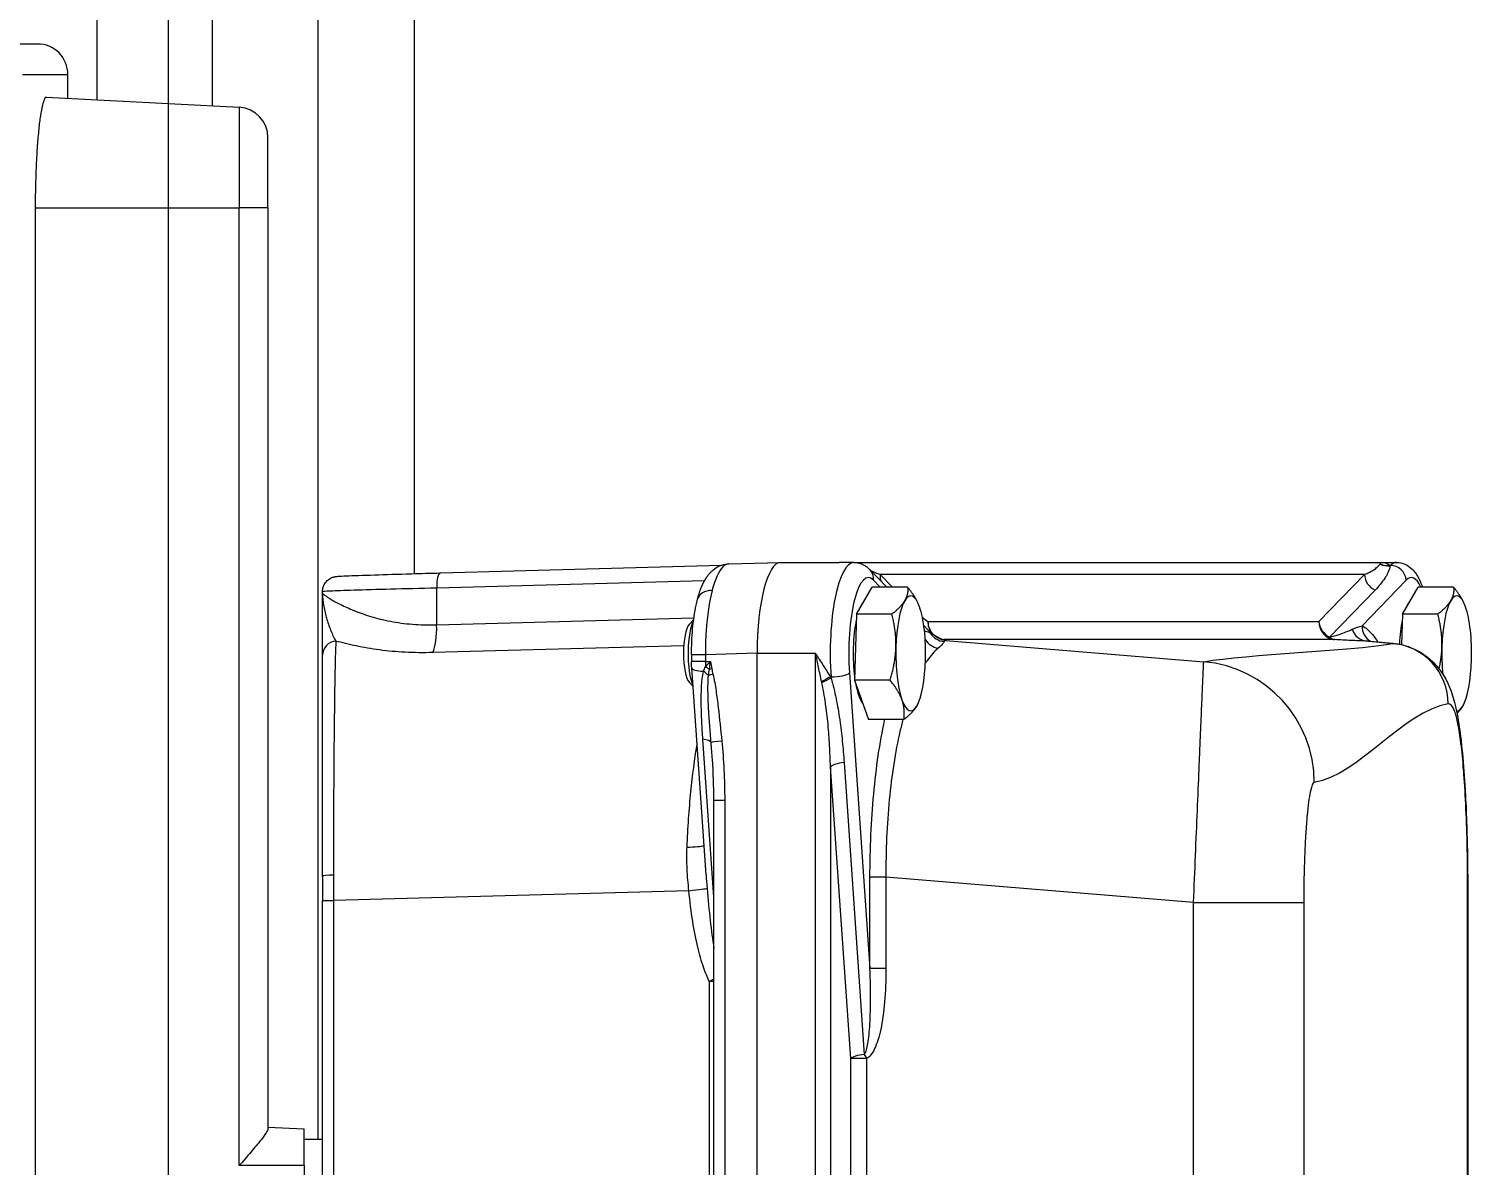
# Model space of a CAD drawing. Header units: inches. Extents: x -883 to 808, y -248 to 1051.
# Drawn here: x -396.56 to -387.18, y 683.55 to 690.93 of the extents above; entities that cross this region are included whole.
import ezdxf

# ---------------------------------------------------------------- set-up
doc = ezdxf.new("R2010")
doc.units = ezdxf.units.IN
doc.header["$MEASUREMENT"] = 0
doc.layers.get('0').update_dxf_attribs({"linetype": 'CONTINUOUS'})
doc.layers.add('EQUIPMENT - COMPRESSORS', color=41, linetype='CONTINUOUS')
doc.layers.add('STRUCTUAL', color=8, linetype='CONTINUOUS')

# ---------------------------------------------------------------- blocks, each defined once
blk = doc.blocks.new('A$Cb802d3fd')
for p, q in [((50.7985, 14.0184), (50.7985, 14.3116)), ((50.6017, 14.1164), (50.6017, 13.8215)), ((49.7355, 14.0336), (30.208, 14.0336)), ((49.7355, 14.0336), (49.7355, 12.7088)), ((50.4533, 13.9618), (50.3876, 12.7088)), ((50.4459, 13.8215), (50.6017, 13.8215)), ((53.5103, 13.6345), (50.4361, 13.6345)), ((53.5108, 13.6345), (50.4361, 13.6345)), ((53.5108, 13.6345), (50.4361, 13.6345)), ((51.6953, 12.8845), (50.3968, 12.8845)), ((51.6953, 12.8845), (50.3968, 12.8845)), ((51.6953, 12.8845), (50.3968, 12.8845)), ((43.5151, 12.2861), (43.5151, 12.7088)), ((43.5151, 12.7088), (49.7355, 12.7088)), ((50.3876, 12.7088), (49.7355, 12.7088)), ((49.7355, 12.5223), (49.7355, 12.7088)), ((43.7513, 12.2861), (43.7637, 12.5223)), ((49.7355, 12.5223), (43.7558, 12.5223)), ((49.7355, 12.5223), (50.191, 12.5223)), ((43.5151, 12.2861), (36.4284, 12.2861)), ((43.5151, 12.2861), (43.7513, 12.2861)), ((43.6873, 12.2861), (43.6873, 12.1679)), ((51.6953, 12.1983), (43.6873, 12.1983)), ((34.7058, 12.1679), (45.2377, 12.1679)), ((45.2377, 12.0966), (34.7058, 12.0966)), ((45.3933, 12.1679), (45.2377, 12.1679)), ((45.2377, 12.1679), (45.2377, 12.0966)), ((45.3005, 9.7885), (45.2377, 12.0966)), ((45.3933, 12.1679), (46.8299, 12.1679)), ((46.8299, 12.1679), (47.2326, 12.1679)), ((47.2326, 12.1679), (47.2427, 12.1679)), ((47.0301, 11.5733), (47.0301, 11.5733)), ((70.3243, 11.5733), (47.3593, 11.5733)), ((46.8912, 9.822), (46.8468, 11.4518)), ((47.2657, 11.4265), (47.0274, 11.4265)), ((47.0274, 11.4265), (47.0729, 9.7555)), ((47.3131, 9.6872), (47.2657, 11.4265)), ((47.3641, 11.402), (47.4137, 9.5792)), ((45.4038, 9.6768), (46.7488, 9.77)), ((46.655, 9.7869), (46.6278, 9.7617)), ((46.7881, 9.6812), (46.7881, 9.7714)), ((46.8329, 9.7714), (46.7881, 9.7714)), ((46.8329, 9.6812), (46.8329, 9.7714)), ((47.0287, 9.7869), (47.0607, 9.7571)), ((35.2325, 9.6555), (44.711, 9.6555)), ((44.711, 9.6264), (44.711, 9.6555)), ((45.2592, 9.6264), (46.2842, 9.6974)), ((45.4038, 9.6768), (45.4038, 9.6768)), ((46.4175, 9.7051), (46.4175, 9.7051)), ((46.6056, 9.707), (46.6056, 9.707)), ((46.7881, 9.6812), (46.788, 9.6478)), ((46.8329, 9.6812), (46.7881, 9.6812)), ((46.842, 9.3457), (46.8329, 9.6812)), ((34.0552, 9.6264), (45.8883, 9.6264)), ((45.8883, 9.6264), (45.8883, 9.5559)), ((45.8883, 9.5559), (34.0552, 9.5559)), ((47.4232, 9.5295), (47.4324, 9.194)), ((33.1015, 9.3457), (46.842, 9.3457)), ((33.1017, 9.3457), (46.8418, 9.3457)), ((46.8418, 8.9654), (46.8418, 9.3457)), ((47.4324, 9.1929), (47.4324, 9.1929)), ((47.4324, 9.1929), (47.4324, 8.8126)), ((33.1017, 8.9654), (46.8418, 8.9654)), ((46.1053, 8.869), (33.8382, 8.869)), ((44.21, 8.7376), (46.1053, 8.869)), ((46.6056, 8.8454), (46.6056, 8.8454)), ((46.6807, 8.8646), (46.689, 8.8652)), ((46.689, 8.8652), (46.689, 8.869)), ((47.4324, 8.7175), (47.4324, 8.8126)), ((35.7335, 8.7376), (44.21, 8.7376)), ((44.21, 8.6338), (44.21, 8.7376)), ((46.1325, 8.7805), (44.2372, 8.649)), ((46.7145, 8.7455), (44.7947, 8.6123)), ((47.4324, 8.7175), (47.4324, 5.2869)), ((44.21, 8.6338), (35.7335, 8.6338)), ((46.6672, 8.7121), (46.4124, 8.6218)), ((47.0966, 8.7001), (46.6672, 8.7121)), ((46.6672, 8.4819), (46.6672, 8.7121)), ((47.0966, 8.7001), (47.2712, 8.5978)), ((47.0966, 8.4699), (47.0966, 8.7001)), ((44.7947, 8.6123), (45.3894, 8.6123)), ((44.7947, 8.5086), (44.7947, 8.6123)), ((45.3894, 8.5086), (45.3894, 8.6123)), ((46.4124, 8.3917), (46.4124, 8.6218)), ((47.2712, 8.5033), (47.3856, 8.6138)), ((47.2712, 8.3677), (47.2712, 8.5978)), ((47.2712, 8.5451), (47.3172, 8.5895)), ((47.3536, 8.5459), (47.2712, 8.4663)), ((47.3536, 5.4015), (47.3536, 8.5459)), ((45.3894, 8.5086), (44.7947, 8.5086)), ((45.2245, 6.5106), (45.3894, 8.5086)), ((46.5105, 8.3025), (46.5098, 8.3029)), ((46.9918, 8.2335), (47.022, 8.2626)), ((47.1731, 8.3025), (47.1768, 8.3043)), ((47.0485, 8.2357), (47.0485, 5.6963)), ((46.9257, 8.1196), (46.7875, 6.4447)), ((46.9308, 5.5921), (46.9308, 8.1316)), ((34.719, 6.5106), (45.2245, 6.5106)), ((45.2245, 6.5106), (45.2245, 5.7949)), ((45.2245, 5.7949), (34.719, 5.7949)), ((47.252, 5.3322), (46.9469, 5.627)), ((47.0485, 5.6963), (47.3536, 5.4015)), ((46.921, 5.3739), (46.9058, 5.2104)), ((46.9059, 5.2164), (46.9218, 5.3873)), ((47.3172, 5.1298), (47.0213, 5.4156)), ((47.4324, 5.2869), (47.4324, 5.1919)), ((47.0966, 5.154), (46.8978, 5.1596)), ((47.41, 5.2336), (47.4123, 5.2314)), ((47.4123, 5.2314), (47.4123, 5.2353)), ((47.0966, 5.154), (47.2712, 5.0518)), ((47.0966, 4.9239), (47.0966, 5.154)), ((47.2712, 4.8217), (47.2712, 5.0518)), ((34.6078, 4.7306), (45.3357, 4.7306)), ((45.3357, 4.7302), (34.6078, 4.7302)), ((45.3357, 4.7306), (45.3357, 4.7302)), ((46.5105, 4.7565), (46.5098, 4.7568)), ((47.1731, 4.7565), (47.1768, 4.7583))]:
    blk.add_line(p, q)
for centre, end in [((50.6017, 14.0184), 0), ((50.191, 12.7191), 357)]:
    blk.add_arc(centre, 0.1969, 270, end)
for centre, major_axis, ratio, start_param, end_param in [((45.237, 12.0711), (-1.7479, -0.0024), 0.01458, 4.617683, 4.712004), ((45.3933, 12.0695), (0, 0.0984), 0.094561, 4.992834, 6.283185), ((46.8299, 12.0695), (0, 0.0984), 0.940913, 4.834511, 6.283185), ((47.0274, 11.4829), (0.2046, 0.0056), 0.275543, 3.623755, 4.704884), ((47.2657, 11.3993), (0.0984, 0.0027), 0.275543, 0, 1.563291), ((45.3005, 9.8341), (0.0157, -0.1646), 0.027265, 4.990342, 6.192253), ((45.6096, 9.8462), (-0.0068, -0.1652), 0.151216, 4.998643, 5.956092), ((46.8418, 9.7327), (-0.2362, 0), 0.258819, 3.56052, 5.780145), ((46.8418, 9.7735), (-0.194, 0), 0.258819, 3.412856, 6.011922), ((46.7575, 9.6444), (-0.0087, 0.1257), 0.25, 0.000406, 1.150447), ((44.711, 9.7011), (-0.0736, 0.1481), 0.126639, 1.820184, 2.03574), ((45.7195, 9.5724), (-1.083, -0.0397), 0.111652, 5.090305, 5.527897), ((46.2461, 9.8075), (0.0114, -0.165), 0.25, 0.117393, 0.822812), ((46.683, 9.7584), (-0.0886, -0.1396), 0.433908, 1.108021, 1.376226), ((46.7064, 9.6041), (-0.0244, 0.0953), 0.073348, 4.991105, 5.341809), ((46.7329, 9.7272), (-0.0814, -0.1439), 0.260351, 1.195628, 1.390882), ((46.7409, 9.6117), (-0.0171, 0.0969), 0.051527, 4.995843, 5.164439), ((46.7881, 9.6148), (-0.2442, 0.0005), 0.271844, 4.713035, 4.848245), ((47.1613, 9.6102), (0.0316, 0.122), 0.683013, 5.111623, 6.282971), ((46.272, 9.5467), (-0.01, 0.0979), 0.030196, 4.998824, 6.169484), ((46.8418, 9.1929), (0.5906, 0), 0.258819, 0, 1.570796), ((46.8416, 9.1928), (0.5908, 0.0001), 0.258819, 6.283136, 7.853247), ((45.9961, 8.9456), (-0.7525, -0.0202), 0.102717, 2.621202, 2.643967), ((46.6501, 8.8941), (0.0543, -0.1049), 0.122253, 1.222818, 1.80272), ((46.6584, 8.8985), (0.0563, -0.1038), 0.115278, 1.22051, 1.780165), ((46.1053, 8.7549), (-0.0082, 0.1178), 0.25, 4.913653, 6.012588), ((46.4985, 9.2585), (-0.3204, -0.3317), 0.933013, 1.223998, 1.244527), ((46.8418, 8.7175), (0.5906, 0), 0.258819, 0, 1.832596), ((46.7145, 8.8405), (0.0068, -0.0982), 0.25, 4.441792, 6.012588), ((44.21, 8.6235), (-0.0082, 0.1178), 0.25, 4.913653, 6.012588), ((46.8418, 8.6326), (0.3425, 0), 0.258819, 0.882613, 2.044099), ((46.8418, 8.6224), (0.4921, 0), 0.258819, 6.021386, 8.115781), ((44.21, 8.6235), (0.1022, 0.0591), 0.075512, 1.257808, 1.527137), ((46.8418, 8.6326), (-0.3425, 0), 0.258819, 5.30428, 6.000012), ((46.8418, 8.6326), (0.3425, 0), 0.258819, 0.260483, 0.571834), ((47.3536, 8.4318), (-0.0821, 0.085), 0.933013, 5.480456, 5.880878), ((47.3172, 8.6845), (0.0684, -0.0708), 0.933013, 5.480456, 6.283185), ((46.8418, 8.3474), (0.374, 0), 0.258819, 1.463356, 2.510554), ((46.8418, 8.3474), (0.374, 0), 0.258819, 0.416159, 1.463356), ((46.8418, 8.3474), (-0.374, 0), 0.258819, 5.652146, 6.699344), ((46.8418, 8.3474), (0.374, 0), 0.258819, 5.652146, 6.699344), ((46.8418, 8.3474), (-0.374, 0), 0.258819, 0.416159, 1.463356), ((46.8418, 8.3474), (-0.374, 0), 0.258819, 1.463356, 2.510554), ((46.9882, 8.1576), (0.0873, 0.0795), 0.940161, 1.377947, 2.266408), ((47.0353, 8.1198), (0.0412, 0.1107), 0.994134, 0.904325, 1.834285), ((47.0434, 8.1096), (-0.1168, -0.0178), 0.995368, 5.387084, 6.046348), ((47.0485, 8.1216), (-0.1181, 0), 0.965926, 4.712389, 5.431187), ((46.9235, 8.3043), (0.0684, -0.0708), 0.933013, 6.044682, 6.283021), ((47.0485, 8.1216), (-0.0939, 0.0716), 0.947622, 5.33845, 6.021999), ((46.9235, 8.3043), (0.0684, -0.0708), 0.933013, 6.283021, 6.283185), ((47.0485, 8.1216), (-0.1181, 0), 0.965926, 6.183004, 6.195919), ((47.0485, 8.1216), (-0.1172, 0.0144), 0.85886, 0.031628, 0.044054), ((46.0031, 6.5109), (0.776, 0.1333), 0.996006, 4.54292, 6.027766), ((47.0485, 5.5822), (-0.1181, 0), 0.965926, 4.712389, 6.195919), ((47.0485, 5.5822), (-0.1179, 0.0074), 0.690261, 5.793499, 6.252004), ((47.0485, 5.5822), (-0.0821, -0.085), 0.933013, 3.944321, 5.043256), ((47.0394, 5.3774), (-0.1181, 0.003), 0.93361, 5.096394, 6.220185), ((47.0213, 5.3015), (-0.1035, 0.0569), 0.956314, 5.195974, 6.244809), ((47.3536, 5.2874), (-0.0821, -0.085), 0.933013, 3.944321, 5.043256), ((47.5241, 5.2415), (0.0682, -0.0964), 0.957253, 3.605441, 4.185343), ((47.5263, 5.2432), (0.0738, -0.0922), 0.954064, 3.569049, 4.128703), ((47.3517, 5.5068), (-0.0763, 0.2102), 0.124786, 2.955168, 2.977934), ((46.5137, 5.2495), (0.388, 0.0667), 0.996006, 4.54292, 6.027766), ((46.8418, 5.0866), (0.3425, 0), 0.258819, 0.882613, 1.397907), ((47.3172, 5.2248), (-0.0684, -0.0708), 0.933013, 0.802729, 2.373525), ((47.3612, 5.6873), (0.0319, -0.4601), 0.25, 0.150671, 0.1712), ((46.8418, 5.1919), (0.5906, 0), 0.258819, 0, 0.261799), ((46.8418, 5.0866), (0.3425, 0), 0.258819, 0.260483, 0.571834), ((46.8418, 5.0968), (0.4921, 0), 0.258819, 5.77271, 6.544985), ((46.8418, 4.8014), (0.374, 0), 0.258819, 1.463356, 1.944435), ((46.8418, 4.8014), (0.374, 0), 0.258819, 0.416159, 1.463356), ((46.8418, 4.8014), (-0.374, 0), 0.258819, 6.262853, 6.699344), ((46.8418, 4.8014), (0.374, 0), 0.258819, 5.652146, 6.699344), ((46.8418, 4.8014), (-0.374, 0), 0.258819, 0.416159, 1.463356), ((46.8418, 4.8014), (-0.374, 0), 0.258819, 1.463356, 2.510554)]:
    blk.add_ellipse(centre, major_axis=major_axis, ratio=ratio, start_param=start_param, end_param=end_param)
for points, knots in [([(50.4533, 13.9618), (50.4535, 13.9658), (50.4494, 13.9701), (50.4315, 13.9787), (50.4179, 13.9831), (50.3815, 13.9918), (50.3587, 13.996), (50.3061, 14.0039), (50.2762, 14.0077), (50.2125, 14.0143), (50.1765, 14.0175), (50.098, 14.0231), (50.0555, 14.0256), (49.9669, 14.0296), (49.9206, 14.0311), (49.8276, 14.0331), (49.7808, 14.0336), (49.7355, 14.0336)], [8.250038, 8.250038, 8.250038, 8.250038, 8.595803, 8.595803, 8.941568, 8.941568, 9.287333, 9.287333, 9.633098, 9.633098, 9.978062, 9.978062, 10.323027, 10.323027, 10.667991, 10.667991, 11.012955, 11.012955, 11.012955, 11.012955]), ([(43.7558, 12.5223), (43.7498, 12.5223), (43.7399, 12.5268), (43.7144, 12.5429), (43.6985, 12.5547), (43.6592, 12.5854), (43.6314, 12.6086), (43.5734, 12.6581), (43.5431, 12.6845), (43.5151, 12.7088)], [-0.9439937, -0.9439937, -0.9439937, -0.9439937, -0.7583737, -0.7583737, -0.5663153, -0.5663153, -0.2831577, -0.2831577, 0, 0, 0, 0]), ([(46.9218, 12.0815), (46.8629, 12.0838), (46.7819, 12.0859), (46.6818, 12.0878), (46.5818, 12.0896), (46.4628, 12.0913), (46.3293, 12.0926), (46.1959, 12.094), (46.0481, 12.095), (45.8915, 12.0957), (45.735, 12.0964), (45.5698, 12.0967), (45.4023, 12.0967)], [5.168127, 5.168127, 5.168127, 5.168127, 5.446891, 5.446891, 5.446891, 5.725656, 5.725656, 5.725656, 6.004421, 6.004421, 6.004421, 6.283185, 6.283185, 6.283185, 6.283185]), ([(47.2326, 12.1679), (47.2211, 12.1679), (47.2088, 12.1674), (47.1961, 12.1662), (47.1841, 12.1652), (47.1716, 12.1636), (47.1588, 12.1616), (47.1579, 12.1614), (47.157, 12.1613), (47.1562, 12.1612), (47.1305, 12.157), (47.1034, 12.1508), (47.0762, 12.1432), (47.0746, 12.1427), (47.0729, 12.1422), (47.0712, 12.1417), (47.0448, 12.1341), (47.0183, 12.1251), (46.9933, 12.1152), (46.9919, 12.1146), (46.9905, 12.1141), (46.9891, 12.1135), (46.9641, 12.1035), (46.9408, 12.0926), (46.9218, 12.0815)], [-0.00003237, -0.00003237, -0.00003237, -0.00003237, 0.00248288, 0.00248288, 0.00248288, 0.0048487, 0.0048487, 0.0048487, 0.00500925, 0.00500925, 0.00500925, 0.00972977, 0.00972977, 0.00972977, 0.01002142, 0.01002142, 0.01002142, 0.01461085, 0.01461085, 0.01461085, 0.01487018, 0.01487018, 0.01487018, 0.01949192, 0.01949192, 0.01949192, 0.01949192]), ([(47.2326, 12.1679), (47.2312, 12.1679), (47.2269, 12.1633), (47.2169, 12.1498), (47.213, 12.1442), (47.2042, 12.1308), (47.1993, 12.123), (47.1835, 12.0966), (47.1715, 12.0751), (47.1525, 12.0371), (47.146, 12.0234), (47.1327, 11.9942), (47.126, 11.9786), (47.1063, 11.9296), (47.0934, 11.8938), (47.0757, 11.8351), (47.07, 11.8147), (47.0595, 11.7722), (47.0546, 11.7499), (47.0415, 11.6817), (47.0348, 11.6339), (47.0289, 11.5587), (47.0276, 11.533), (47.0264, 11.4804), (47.0265, 11.4536), (47.0274, 11.4265)], [0, 0, 0, 0, 0.00424334, 0.00424334, 0.00636501, 0.00636501, 0.00848668, 0.00848668, 0.01273002, 0.01273002, 0.01485169, 0.01485169, 0.01697336, 0.01697336, 0.0212167, 0.0212167, 0.02333837, 0.02333837, 0.02546004, 0.02546004, 0.02970338, 0.02970338, 0.03182504, 0.03182504, 0.03394671, 0.03394671, 0.03394671, 0.03394671]), ([(47.2657, 11.4265), (47.2631, 11.5324), (47.2605, 11.6333), (47.258, 11.7241), (47.2556, 11.8149), (47.2533, 11.8955), (47.2512, 11.9618), (47.2491, 12.0281), (47.2474, 12.0801), (47.2459, 12.115), (47.2445, 12.15), (47.2434, 12.1679), (47.2427, 12.1679)], [4.729842, 4.729842, 4.729842, 4.729842, 5.052728, 5.052728, 5.052728, 5.375614, 5.375614, 5.375614, 5.6985, 5.6985, 5.6985, 6.021386, 6.021386, 6.021386, 6.021386]), ([(47.2427, 12.1679), (47.2532, 12.1679), (47.2639, 12.1662), (47.284, 12.1595), (47.2938, 12.1543), (47.3107, 12.1415), (47.3182, 12.1335), (47.3269, 12.1208), (47.3293, 12.1166), (47.333, 12.109), (47.3344, 12.1056), (47.3363, 12.1003), (47.3369, 12.0982), (47.3383, 12.0934), (47.3389, 12.0909), (47.3398, 12.0867), (47.3401, 12.0851), (47.3407, 12.0812), (47.3409, 12.0795), (47.3415, 12.0736), (47.3418, 12.0703), (47.3429, 12.0544), (47.3438, 12.0372), (47.3466, 11.971), (47.3489, 11.9076), (47.3537, 11.7604), (47.3562, 11.6787), (47.3605, 11.5306), (47.3623, 11.4671), (47.3641, 11.402)], [0, 0, 0, 0, 0.080412, 0.080412, 0.162158, 0.162158, 0.243561, 0.243561, 0.281916, 0.281916, 0.312192, 0.312192, 0.332855, 0.332855, 0.365585, 0.365585, 0.400373, 0.400373, 0.461722, 0.461722, 0.631221, 0.631221, 1.141566, 1.141566, 2.02807, 2.02807, 2.797318, 2.797318, 3.313797, 3.313797, 3.313797, 3.313797]), ([(46.8468, 11.4518), (46.846, 11.4824), (46.8457, 11.5128), (46.8464, 11.5726), (46.8474, 11.6019), (46.8518, 11.6883), (46.8569, 11.7438), (46.8674, 11.8238), (46.8714, 11.8501), (46.88, 11.9009), (46.8847, 11.9254), (46.8995, 11.9966), (46.9104, 12.0407), (46.9218, 12.0815)], [0, 0, 0, 0, 0.00242887, 0.00242887, 0.00485774, 0.00485774, 0.00971548, 0.00971548, 0.01214435, 0.01214435, 0.01457321, 0.01457321, 0.01943095, 0.01943095, 0.01943095, 0.01943095]), ([(44.711, 9.6555), (44.7376, 9.6687), (44.7689, 9.6816), (44.8047, 9.6938), (44.843, 9.707), (44.8863, 9.7194), (44.9339, 9.7307), (44.985, 9.7429), (45.0409, 9.7538), (45.1001, 9.7633), (45.1639, 9.7734), (45.2315, 9.7819), (45.3005, 9.7885)], [3.6009103, 3.6009103, 3.6009103, 3.6009103, 3.7640244, 3.7640244, 3.7640244, 3.938915, 3.938915, 3.938915, 4.1270309, 4.1270309, 4.1270309, 4.3298344, 4.3298344, 4.3298344, 4.3298344]), ([(45.3005, 9.7885), (45.3479, 9.7933), (45.3951, 9.7973), (45.4423, 9.7996), (45.4895, 9.8019), (45.5366, 9.8025), (45.5837, 9.8005)], [0, 0, 0, 0, 0.003615153, 0.003615153, 0.003615153, 0.007230305, 0.007230305, 0.007230305, 0.007230305]), ([(45.5837, 9.8005), (45.7068, 9.7952), (45.8278, 9.7866), (45.9443, 9.775), (46.0507, 9.7643), (46.1533, 9.7511), (46.2502, 9.7355)], [5.4577761, 5.4577761, 5.4577761, 5.4577761, 5.6641284, 5.6641284, 5.6641284, 5.8526945, 5.8526945, 5.8526945, 5.8526945]), ([(46.8329, 9.7714), (46.8894, 9.7714), (46.9466, 9.7688), (47.0552, 9.7588), (47.1077, 9.7511), (47.1677, 9.7384), (47.1805, 9.7354), (47.1929, 9.7322)], [0, 0, 0, 0, 0.4306818, 0.4306818, 0.871684, 0.871684, 0.9959406, 0.9959406, 0.9959406, 0.9959406]), ([(46.2623, 9.644), (46.3001, 9.6474), (46.3378, 9.6506), (46.3756, 9.6534), (46.3944, 9.6548), (46.4132, 9.6561), (46.4321, 9.6573), (46.4482, 9.6583), (46.4643, 9.6593), (46.4804, 9.6601), (46.4831, 9.6603), (46.4858, 9.6604), (46.4884, 9.6606), (46.5039, 9.6614), (46.5194, 9.6621), (46.5349, 9.6627), (46.553, 9.6634), (46.5711, 9.6639), (46.5892, 9.6642), (46.5921, 9.6642), (46.595, 9.6643), (46.5979, 9.6643), (46.6131, 9.6645), (46.6283, 9.6645), (46.6435, 9.6642), (46.6456, 9.6642), (46.6478, 9.6641), (46.65, 9.6641), (46.6659, 9.6637), (46.6818, 9.663), (46.6976, 9.6616)], [0, 0, 0, 0, 0.00289743, 0.00289743, 0.00289743, 0.00434323, 0.00434323, 0.00434323, 0.00557881, 0.00557881, 0.00557881, 0.00578411, 0.00578411, 0.00578411, 0.00697351, 0.00697351, 0.00697351, 0.00836822, 0.00836822, 0.00836822, 0.00859253, 0.00859253, 0.00859253, 0.00976292, 0.00976292, 0.00976292, 0.00993072, 0.00993072, 0.00993072, 0.01115762, 0.01115762, 0.01115762, 0.01115762]), ([(46.2842, 9.6974), (46.3215, 9.7), (46.3587, 9.7023), (46.3958, 9.7041), (46.3966, 9.7041), (46.3974, 9.7042), (46.3982, 9.7042), (46.4172, 9.7051), (46.4362, 9.7059), (46.4551, 9.7065), (46.4724, 9.7071), (46.4898, 9.7076), (46.507, 9.7078), (46.5087, 9.7079), (46.5103, 9.7079), (46.512, 9.7079), (46.5473, 9.7084), (46.5823, 9.7082), (46.6172, 9.7065), (46.6191, 9.7064), (46.621, 9.7063), (46.6229, 9.7062), (46.6392, 9.7054), (46.6555, 9.7041), (46.6717, 9.7024), (46.6731, 9.7022), (46.6746, 9.702), (46.6761, 9.7019), (46.6927, 9.6999), (46.7091, 9.6974), (46.7253, 9.6937)], [0, 0, 0, 0, 0.00294118, 0.00294118, 0.00294118, 0.00300249, 0.00300249, 0.00300249, 0.00450845, 0.00450845, 0.00450845, 0.00588235, 0.00588235, 0.00588235, 0.00601484, 0.00601484, 0.00601484, 0.00882353, 0.00882353, 0.00882353, 0.00897791, 0.00897791, 0.00897791, 0.01029412, 0.01029412, 0.01029412, 0.01041304, 0.01041304, 0.01041304, 0.01176471, 0.01176471, 0.01176471, 0.01176471]), ([(47.2503, 9.6377), (47.1798, 9.656), (47.0865, 9.6701), (46.9869, 9.6766), (46.936, 9.68), (46.8838, 9.6815), (46.8329, 9.6812)], [0, 0, 0, 0, 0.519769, 0.519769, 0.519769, 0.7850555, 0.7850555, 0.7850555, 0.7850555]), ([(47.1929, 9.7322), (47.2426, 9.7193), (47.2855, 9.7038), (47.3441, 9.669), (47.3637, 9.6541), (47.3921, 9.6215), (47.4022, 9.6064), (47.4177, 9.5711), (47.4226, 9.5503), (47.4232, 9.5295)], [0, 0, 0, 0, 0.499354, 0.499354, 0.777124, 0.777124, 0.960421, 0.960421, 1.157303, 1.157303, 1.157303, 1.157303]), ([(46.272, 9.5747), (46.2126, 9.5686), (46.1502, 9.5639), (46.0864, 9.5607), (46.0212, 9.5575), (45.9545, 9.5559), (45.8883, 9.5559)], [1.1557029, 1.1557029, 1.1557029, 1.1557029, 1.3476025, 1.3476025, 1.3476025, 1.5436933, 1.5436933, 1.5436933, 1.5436933]), ([(46.7064, 9.632), (46.6886, 9.6275), (46.6707, 9.624), (46.6347, 9.6176), (46.6167, 9.6148), (46.5625, 9.6068), (46.5263, 9.6023), (46.4174, 9.5895), (46.3447, 9.5821), (46.272, 9.5747)], [0, 0, 0, 0, 0.00139209, 0.00139209, 0.00278418, 0.00278418, 0.00556836, 0.00556836, 0.01113673, 0.01113673, 0.01113673, 0.01113673]), ([(46.788, 9.6478), (46.7877, 9.6478), (46.7875, 9.6477), (46.7873, 9.6477), (46.7718, 9.645), (46.7563, 9.6423), (46.7409, 9.6396)], [-0.000017725, -0.000017725, -0.000017725, -0.000017725, 0, 0, 0, 0.001197321, 0.001197321, 0.001197321, 0.001197321]), ([(47.4232, 9.5295), (47.4224, 9.5555), (47.3954, 9.5827), (47.3447, 9.6057), (47.3185, 9.6176), (47.2863, 9.6284), (47.2503, 9.6377)], [5.5053752, 5.5053752, 5.5053752, 5.5053752, 6.0178988, 6.0178988, 6.0178988, 6.2831853, 6.2831853, 6.2831853, 6.2831853]), ([(46.1053, 8.869), (46.151, 8.8703), (46.1966, 8.872), (46.2422, 8.8745), (46.2433, 8.8745), (46.2444, 8.8746), (46.2456, 8.8747), (46.29, 8.8771), (46.3344, 8.8802), (46.3787, 8.8843), (46.3803, 8.8844), (46.382, 8.8846), (46.3836, 8.8847), (46.4063, 8.8869), (46.4289, 8.8893), (46.4516, 8.892), (46.4727, 8.8945), (46.4938, 8.8974), (46.5148, 8.9005), (46.5162, 8.9007), (46.5176, 8.9009), (46.519, 8.9011), (46.5628, 8.9077), (46.6065, 8.9156), (46.6501, 8.9247)], [0, 0, 0, 0, 0.00349824, 0.00349824, 0.00349824, 0.00358383, 0.00358383, 0.00358383, 0.00699648, 0.00699648, 0.00699648, 0.00711997, 0.00711997, 0.00711997, 0.00886975, 0.00886975, 0.00886975, 0.01049472, 0.01049472, 0.01049472, 0.01060207, 0.01060207, 0.01060207, 0.01399295, 0.01399295, 0.01399295, 0.01399295]), ([(46.6584, 8.9264), (46.6889, 8.9331), (46.7195, 8.9397), (46.7806, 8.9528), (46.8112, 8.9592), (46.8418, 8.9654)], [0, 0, 0, 0, 0.00238154, 0.00238154, 0.00476308, 0.00476308, 0.00476308, 0.00476308]), ([(46.8418, 8.9654), (46.8354, 8.9615), (46.829, 8.9576), (46.8226, 8.9536), (46.8162, 8.9497), (46.8098, 8.9457), (46.8035, 8.9417), (46.7907, 8.9337), (46.778, 8.9257), (46.7653, 8.9176), (46.7399, 8.9015), (46.7145, 8.8852), (46.689, 8.869)], [-0.000024515, -0.000024515, -0.000024515, -0.000024515, 0.000550928, 0.000550928, 0.000550928, 0.001123635, 0.001123635, 0.001123635, 0.002271784, 0.002271784, 0.002271784, 0.004568083, 0.004568083, 0.004568083, 0.004568083]), ([(46.6807, 8.8646), (46.6367, 8.8526), (46.5928, 8.8419), (46.5487, 8.8328), (46.5474, 8.8325), (46.5461, 8.8322), (46.5448, 8.8319), (46.5235, 8.8276), (46.5021, 8.8235), (46.4807, 8.8198), (46.4578, 8.8159), (46.4349, 8.8123), (46.412, 8.809), (46.4107, 8.8088), (46.4094, 8.8086), (46.4081, 8.8084), (46.3632, 8.802), (46.3182, 8.7967), (46.2731, 8.7922), (46.2723, 8.7922), (46.2715, 8.7921), (46.2707, 8.792), (46.2247, 8.7874), (46.1787, 8.7837), (46.1325, 8.7805)], [0, 0, 0, 0, 0.00353509, 0.00353509, 0.00353509, 0.003641, 0.003641, 0.003641, 0.00534924, 0.00534924, 0.00534924, 0.0071792, 0.0071792, 0.0071792, 0.00728199, 0.00728199, 0.00728199, 0.01085978, 0.01085978, 0.01085978, 0.01092299, 0.01092299, 0.01092299, 0.01456398, 0.01456398, 0.01456398, 0.01456398]), ([(47.4324, 8.7175), (47.4324, 8.7087), (47.4315, 8.6998), (47.428, 8.6828), (47.4255, 8.6747), (47.4194, 8.6596), (47.4158, 8.6526), (47.4079, 8.6398), (47.4037, 8.6339), (47.3948, 8.6232), (47.3903, 8.6183), (47.3856, 8.6138)], [3.1415927, 3.1415927, 3.1415927, 3.1415927, 3.1939525, 3.1939525, 3.2463124, 3.2463124, 3.2986723, 3.2986723, 3.3510322, 3.3510322, 3.403392, 3.403392, 3.403392, 3.403392]), ([(44.7947, 8.5086), (44.7181, 8.5086), (44.6452, 8.5115), (44.5788, 8.5172), (44.5124, 8.5229), (44.4524, 8.5314), (44.4011, 8.5423), (44.3499, 8.5533), (44.3073, 8.5668), (44.275, 8.5822), (44.2428, 8.5976), (44.2208, 8.615), (44.21, 8.6338)], [5.072745, 5.072745, 5.072745, 5.072745, 5.347479, 5.347479, 5.347479, 5.622213, 5.622213, 5.622213, 5.896946, 5.896946, 5.896946, 6.17168, 6.17168, 6.17168, 6.17168]), ([(44.2372, 8.649), (44.2468, 8.6408), (44.2671, 8.6336), (44.2975, 8.6277), (44.3278, 8.6218), (44.3682, 8.6171), (44.4171, 8.6139), (44.466, 8.6107), (44.5234, 8.6089), (44.5871, 8.6087), (44.6508, 8.6084), (44.7209, 8.6096), (44.7947, 8.6123)], [0.111506, 0.111506, 0.111506, 0.111506, 0.386239, 0.386239, 0.386239, 0.660973, 0.660973, 0.660973, 0.935706, 0.935706, 0.935706, 1.21044, 1.21044, 1.21044, 1.21044]), ([(45.3894, 8.6123), (45.4813, 8.6123), (45.5729, 8.6103), (45.6631, 8.6062), (45.7534, 8.6021), (45.8421, 8.596), (45.9283, 8.588), (46.0145, 8.58), (46.0981, 8.57), (46.1781, 8.5582), (46.258, 8.5464), (46.3342, 8.5328), (46.4057, 8.5176), (46.408, 8.5171), (46.4102, 8.5166), (46.4124, 8.5161)], [2.9201665, 2.9201665, 2.9201665, 2.9201665, 3.0824109, 3.0824109, 3.0824109, 3.2446554, 3.2446554, 3.2446554, 3.4068998, 3.4068998, 3.4068998, 3.5691442, 3.5691442, 3.5691442, 3.5742307, 3.5742307, 3.5742307, 3.5742307]), ([(47.3799, 8.6083), (47.3793, 8.6069), (47.3787, 8.6055), (47.3781, 8.6041), (47.3752, 8.5972), (47.3723, 8.5904), (47.3695, 8.5839), (47.3694, 8.5835), (47.3693, 8.5832), (47.3691, 8.5828), (47.3637, 8.57), (47.3585, 8.5577), (47.3536, 8.5459)], [0.008261638, 0.008261638, 0.008261638, 0.008261638, 0.008614751, 0.008614751, 0.008614751, 0.01039697, 0.01039697, 0.01039697, 0.010490984, 0.010490984, 0.010490984, 0.013987979, 0.013987979, 0.013987979, 0.013987979]), ([(46.4124, 8.3984), (46.3872, 8.405), (46.3613, 8.4114), (46.3346, 8.4175), (46.2681, 8.4327), (46.1973, 8.4461), (46.123, 8.4577), (46.0487, 8.4693), (45.971, 8.479), (45.8908, 8.4868), (45.8106, 8.4945), (45.7281, 8.5002), (45.6441, 8.5039), (45.5602, 8.5075), (45.4749, 8.5091), (45.3894, 8.5086)], [2.6489214, 2.6489214, 2.6489214, 2.6489214, 2.7140411, 2.7140411, 2.7140411, 2.8762855, 2.8762855, 2.8762855, 3.0385299, 3.0385299, 3.0385299, 3.2007744, 3.2007744, 3.2007744, 3.3630188, 3.3630188, 3.3630188, 3.3630188]), ([(46.8748, 8.1697), (46.8544, 8.1944), (46.8273, 8.2184), (46.7937, 8.2416), (46.7887, 8.2451), (46.7834, 8.2486), (46.7781, 8.252)], [2.0650633, 2.0650633, 2.0650633, 2.0650633, 2.2273078, 2.2273078, 2.2273078, 2.2518502, 2.2518502, 2.2518502, 2.2518502]), ([(46.9866, 8.2582), (46.9858, 8.2526), (46.9847, 8.2475), (46.9811, 8.2342), (46.9781, 8.2269), (46.9743, 8.2204)], [0.001408369, 0.001408369, 0.001408369, 0.001408369, 0.003252158, 0.003252158, 0.006504316, 0.006504316, 0.006504316, 0.006504316]), ([(46.9183, 8.1305), (46.914, 8.1325), (46.908, 8.1364), (46.9007, 8.1427), (46.8934, 8.149), (46.8847, 8.1578), (46.8748, 8.1697)], [0, 0, 0, 0, 0.003285954, 0.003285954, 0.003285954, 0.006582236, 0.006582236, 0.006582236, 0.006582236]), ([(46.9432, 8.1641), (46.9412, 8.1607), (46.9394, 8.1572), (46.9366, 8.1509), (46.9355, 8.148), (46.9338, 8.1435), (46.9332, 8.1417), (46.932, 8.1374), (46.9315, 8.1354), (46.9308, 8.1326), (46.9307, 8.1317), (46.9306, 8.1312), (46.9306, 8.1312), (46.9306, 8.1312)], [0, 0, 0, 0, 0.0321279, 0.0321279, 0.0605799, 0.0605799, 0.0816409, 0.0816409, 0.1163576, 0.1163576, 0.1514379, 0.1514379, 0.163059, 0.163059, 0.163059, 0.163059]), ([(46.9916, 8.2333), (46.9908, 8.2324), (46.9898, 8.2314), (46.9881, 8.2296), (46.9876, 8.2291), (46.9868, 8.2281), (46.9864, 8.2277), (46.9848, 8.2258), (46.9835, 8.2243), (46.9782, 8.2179), (46.9738, 8.2119), (46.9609, 8.1935), (46.9521, 8.1794), (46.9432, 8.1641)], [0.00468, 0.00468, 0.00468, 0.00468, 0.0652878, 0.0652878, 0.0897562, 0.0897562, 0.108107, 0.108107, 0.1631697, 0.1631697, 0.3285148, 0.3285148, 0.6219609, 0.6219609, 0.6219609, 0.6219609]), ([(46.9566, 8.1892), (46.9546, 8.1854), (46.9526, 8.1816), (46.9506, 8.1778), (46.949, 8.1747), (46.9474, 8.1717), (46.9458, 8.1688), (46.9455, 8.1683), (46.9453, 8.1678), (46.945, 8.1673), (46.9444, 8.1662), (46.9438, 8.1651), (46.9432, 8.1641)], [0, 0, 0, 0, 0.001129213, 0.001129213, 0.001129213, 0.002058975, 0.002058975, 0.002058975, 0.002218976, 0.002218976, 0.002218976, 0.002585522, 0.002585522, 0.002585522, 0.002585522]), ([(46.9743, 8.2204), (46.9716, 8.2164), (46.9688, 8.2115), (46.9658, 8.2061), (46.9629, 8.2009), (46.9599, 8.1953), (46.9566, 8.1892)], [0.000001265, 0.000001265, 0.000001265, 0.000001265, 0.001858398, 0.001858398, 0.001858398, 0.003653309, 0.003653309, 0.003653309, 0.003653309]), ([(46.9257, 8.1196), (46.9254, 8.1219), (46.9247, 8.1241), (46.9235, 8.126), (46.9222, 8.1279), (46.9206, 8.1295), (46.9183, 8.1305)], [0, 0, 0, 0, 0.00167025, 0.00167025, 0.00167025, 0.003339228, 0.003339228, 0.003339228, 0.003339228]), ([(46.9308, 8.1316), (46.9303, 8.1277), (46.9299, 8.1249), (46.9292, 8.1204), (46.9289, 8.1189), (46.9281, 8.1154), (46.9277, 8.1146), (46.927, 8.1144), (46.9267, 8.115), (46.9262, 8.1168), (46.926, 8.1181), (46.9257, 8.1196)], [0, 0, 0, 0, 0.000577632, 0.000577632, 0.001155265, 0.001155265, 0.00231053, 0.00231053, 0.003465794, 0.003465794, 0.004621059, 0.004621059, 0.004621059, 0.004621059]), ([(45.2245, 6.5106), (45.327, 6.5064), (45.4292, 6.5022), (45.6294, 6.4939), (45.7273, 6.4898), (45.9152, 6.482), (46.0052, 6.4783), (46.1318, 6.4731), (46.1726, 6.4714), (46.2314, 6.469), (46.2506, 6.4682), (46.2788, 6.467), (46.2928, 6.4664), (46.3087, 6.4657), (46.3167, 6.4654), (46.3209, 6.4652), (46.3228, 6.4651), (46.324, 6.4651), (46.3243, 6.4651), (46.3875, 6.4624), (46.4472, 6.4598), (46.556, 6.455), (46.6051, 6.4529), (46.6882, 6.4492), (46.7222, 6.4477), (46.7706, 6.4456), (46.785, 6.4449), (46.7875, 6.4447)], [0, 0, 0, 0, 0.125, 0.125, 0.25, 0.25, 0.375, 0.375, 0.4375, 0.4375, 0.46875, 0.46875, 0.484375, 0.492187, 0.496094, 0.498047, 0.499512, 0.499512, 0.5, 0.5, 0.625, 0.625, 0.75, 0.75, 0.875, 0.875, 1, 1, 1, 1]), ([(46.0031, 5.7266), (46.0016, 5.7353), (45.9826, 5.7437), (45.9461, 5.7517), (45.9449, 5.752), (45.9437, 5.7522), (45.9425, 5.7525), (45.9055, 5.7604), (45.854, 5.7674), (45.7881, 5.7735), (45.7837, 5.7739), (45.7793, 5.7743), (45.7747, 5.7747), (45.7383, 5.7779), (45.6991, 5.7808), (45.6571, 5.7833), (45.615, 5.7858), (45.5701, 5.7879), (45.5225, 5.7896), (45.4273, 5.7931), (45.328, 5.7949), (45.2245, 5.7949)], [0, 0, 0, 0, 0.242187, 0.242187, 0.242187, 0.25, 0.25, 0.25, 0.484375, 0.484375, 0.484375, 0.5, 0.5, 0.5, 0.625, 0.625, 0.625, 0.75, 0.75, 0.75, 1, 1, 1, 1]), ([(46.9469, 5.627), (46.9511, 5.6073), (46.9578, 5.5842), (46.9664, 5.5593), (46.9751, 5.5343), (46.9858, 5.5076), (46.9978, 5.4807)], [0.3815334, 0.3815334, 0.3815334, 0.3815334, 0.7442401, 0.7442401, 0.7442401, 1.1069468, 1.1069468, 1.1069468, 1.1069468]), ([(46.9218, 5.3873), (46.9226, 5.4201), (46.9239, 5.4551), (46.9254, 5.49), (46.9269, 5.5249), (46.9288, 5.5597), (46.9308, 5.5921)], [5.1762385, 5.1762385, 5.1762385, 5.1762385, 5.5389452, 5.5389452, 5.5389452, 5.9016519, 5.9016519, 5.9016519, 5.9016519]), ([(47.0213, 5.4156), (47.0089, 5.393), (46.9896, 5.3707), (46.9638, 5.3489), (46.9497, 5.3369), (46.9335, 5.3251), (46.9154, 5.3135)], [2.5010273, 2.5010273, 2.5010273, 2.5010273, 2.6568183, 2.6568183, 2.6568183, 2.7423928, 2.7423928, 2.7423928, 2.7423928]), ([(47.3536, 5.4015), (47.3585, 5.3897), (47.3637, 5.3783), (47.3691, 5.3676), (47.3692, 5.3673), (47.3694, 5.367), (47.3695, 5.3668), (47.3748, 5.3563), (47.3804, 5.3465), (47.3863, 5.3376), (47.3865, 5.3373), (47.3867, 5.3369), (47.3869, 5.3366), (47.3899, 5.3321), (47.393, 5.3278), (47.3961, 5.3239), (47.399, 5.3202), (47.4019, 5.3168), (47.4048, 5.3137), (47.405, 5.3135), (47.4052, 5.3133), (47.4053, 5.3131), (47.4113, 5.3068), (47.4172, 5.302), (47.4218, 5.2985)], [0, 0, 0, 0, 0.00349824, 0.00349824, 0.00349824, 0.00358383, 0.00358383, 0.00358383, 0.00699648, 0.00699648, 0.00699648, 0.00711997, 0.00711997, 0.00711997, 0.00886975, 0.00886975, 0.00886975, 0.01049472, 0.01049472, 0.01049472, 0.01060207, 0.01060207, 0.01060207, 0.01399295, 0.01399295, 0.01399295, 0.01399295]), ([(47.41, 5.2336), (47.3982, 5.236), (47.3852, 5.24), (47.3719, 5.2458), (47.3715, 5.2459), (47.3711, 5.2461), (47.3707, 5.2463), (47.3643, 5.2491), (47.3578, 5.2523), (47.3514, 5.2558), (47.3445, 5.2595), (47.3376, 5.2636), (47.3308, 5.268), (47.3304, 5.2683), (47.3301, 5.2685), (47.3297, 5.2688), (47.3164, 5.2774), (47.3033, 5.2872), (47.2906, 5.2976), (47.2904, 5.2978), (47.2902, 5.298), (47.2899, 5.2982), (47.277, 5.3089), (47.2644, 5.3203), (47.252, 5.3322)], [0, 0, 0, 0, 0.00353509, 0.00353509, 0.00353509, 0.003641, 0.003641, 0.003641, 0.00534924, 0.00534924, 0.00534924, 0.0071792, 0.0071792, 0.0071792, 0.00728199, 0.00728199, 0.00728199, 0.01085978, 0.01085978, 0.01085978, 0.01092299, 0.01092299, 0.01092299, 0.01456398, 0.01456398, 0.01456398, 0.01456398]), ([(47.4324, 5.2869), (47.4324, 5.2847), (47.4323, 5.2824), (47.4321, 5.2802), (47.4319, 5.2779), (47.4315, 5.2757), (47.4311, 5.2735), (47.4303, 5.269), (47.4291, 5.2646), (47.4274, 5.2603), (47.4241, 5.2516), (47.4191, 5.2431), (47.4123, 5.2353)], [-0.000024515, -0.000024515, -0.000024515, -0.000024515, 0.000550928, 0.000550928, 0.000550928, 0.001123635, 0.001123635, 0.001123635, 0.002271784, 0.002271784, 0.002271784, 0.004568083, 0.004568083, 0.004568083, 0.004568083]), ([(47.4227, 5.2979), (47.426, 5.2958), (47.4284, 5.2939), (47.4316, 5.2903), (47.4324, 5.2886), (47.4324, 5.2869)], [0, 0, 0, 0, 0.00238154, 0.00238154, 0.00476308, 0.00476308, 0.00476308, 0.00476308]), ([(46.9058, 5.2106), (46.9018, 5.1672), (46.8906, 5.1246), (46.8573, 5.0475), (46.8348, 5.0122), (46.7845, 4.9522), (46.7564, 4.9273), (46.6987, 4.8856), (46.669, 4.8696), (46.5999, 4.8382), (46.5618, 4.8262), (46.425, 4.7908), (46.3129, 4.7755), (46.0903, 4.7554), (46.0066, 4.7495), (45.7925, 4.7382), (45.6529, 4.7336), (45.4531, 4.7307), (45.3943, 4.7302), (45.3357, 4.7302)], [0, 0, 0, 0, 0.346312, 0.346312, 0.697427, 0.697427, 1.06109, 1.06109, 1.472491, 1.472491, 2.087639, 2.087639, 3.648309, 3.648309, 4.440458, 4.440458, 5.536157, 5.536157, 5.982786, 5.982786, 5.982786, 5.982786]), ([(47.4324, 5.1919), (47.4324, 5.1727), (47.4279, 5.1537), (47.4126, 5.1189), (47.4012, 5.104), (47.3693, 5.0713), (47.3474, 5.0576), (47.3073, 5.0374), (47.2898, 5.0302), (47.2712, 5.0237)], [3.1415927, 3.1415927, 3.1415927, 3.1415927, 3.2550558, 3.2550558, 3.389118, 3.389118, 3.6163601, 3.6163601, 3.7749784, 3.7749784, 3.7749784, 3.7749784]), ([(45.3357, 4.7306), (45.4247, 4.7306), (45.5133, 4.7316), (45.6016, 4.7336), (45.6045, 4.7337), (45.6074, 4.7338), (45.6102, 4.7338), (45.6975, 4.7359), (45.781, 4.7388), (45.8606, 4.7427), (45.8618, 4.7427), (45.8631, 4.7428), (45.8644, 4.7428), (45.9414, 4.7466), (46.0133, 4.7511), (46.0802, 4.7564), (46.0812, 4.7565), (46.0823, 4.7566), (46.0833, 4.7567), (46.1479, 4.7619), (46.2055, 4.7676), (46.2563, 4.7738), (46.2571, 4.7739), (46.2579, 4.774), (46.2587, 4.7741), (46.355, 4.7861), (46.4241, 4.7997), (46.4659, 4.8148), (46.466, 4.8149), (46.4661, 4.8149), (46.4662, 4.8149), (46.5006, 4.8274), (46.5164, 4.8416), (46.5137, 4.8573)], [0, 0, 0, 0, 0.121094, 0.121094, 0.121094, 0.125, 0.125, 0.125, 0.248047, 0.248047, 0.248047, 0.25, 0.25, 0.25, 0.373047, 0.373047, 0.373047, 0.375, 0.375, 0.375, 0.498047, 0.498047, 0.498047, 0.5, 0.5, 0.5, 0.749512, 0.749512, 0.749512, 0.75, 0.75, 0.75, 1, 1, 1, 1])]:
    blk.add_open_spline(points, degree=3, knots=knots)
for points in [[(46.7488, 9.77), (46.7617, 9.7709), (46.7749, 9.7714), (46.7881, 9.7714)], [(45.4038, 9.6768), (45.3744, 9.6747), (45.3451, 9.6725), (45.3158, 9.6701)], [(46.6976, 9.6616), (46.7109, 9.6593), (46.7243, 9.6568), (46.7379, 9.6548)], [(46.7253, 9.6937), (46.7349, 9.6894), (46.7447, 9.6848), (46.7552, 9.6806)], [(46.7379, 9.6548), (46.7546, 9.6526), (46.7713, 9.6503), (46.788, 9.6478)], [(46.7552, 9.6806), (46.7661, 9.67), (46.777, 9.659), (46.788, 9.6478)], [(45.8883, 9.6263), (45.9766, 9.6263), (46.065, 9.6292), (46.153, 9.6353)], [(46.153, 9.6353), (46.1903, 9.6379), (46.2269, 9.6408), (46.2623, 9.644)], [(46.7409, 9.6396), (46.7293, 9.6376), (46.7178, 9.6349), (46.7064, 9.632)], [(47.0759, 8.2719), (47.0665, 8.2599), (47.0577, 8.2478), (47.0485, 8.2357)], [(46.9432, 8.1641), (46.9432, 8.1641), (46.9432, 8.1641), (46.9432, 8.1641)], [(46.7875, 6.4447), (46.8373, 6.1547), (46.8561, 5.5063), (46.9059, 5.2164)], [(46.5137, 4.8573), (46.4639, 5.1472), (46.0529, 5.4367), (46.0031, 5.7266)], [(46.9978, 5.4807), (47.0081, 5.4577), (47.0159, 5.4352), (47.0213, 5.4156)], [(46.921, 5.3739), (46.9214, 5.3783), (46.9217, 5.3828), (46.9218, 5.3873)], [(46.9059, 5.2164), (46.906, 5.2145), (46.906, 5.2126), (46.9058, 5.2106)]]:
    blk.add_open_spline(points, degree=3)
for points, weights in [([(46.5398, 8.4045), (46.599, 8.4255), (46.6672, 8.4819)], [1.9425101144, 1.9425101144, 1.80304416303]), ([(46.6672, 8.4819), (46.7823, 8.4464), (46.8819, 8.4437)], [1.67025316583, 1.79944769782, 1.79944769782]), ([(46.8819, 8.4437), (46.9816, 8.4409), (47.0966, 8.4699)], [1.83966028051, 1.83966028051, 1.70757861498]), ([(47.1839, 8.3866), (47.1434, 8.4103), (47.0966, 8.4699)], [1.96931850286, 1.96931850286, 1.82792779579]), ([(46.4124, 8.3917), (46.4807, 8.3836), (46.5398, 8.4045)], [1.87005628538, 2.01470564246, 2.01470564246]), ([(46.4997, 8.3083), (46.4592, 8.332), (46.4124, 8.3917)], [1.96931850286, 1.96931850286, 1.82792779579]), ([(47.1768, 8.3043), (47.2209, 8.3261), (47.2712, 8.3677)], [1.9317732459, 1.90381350498, 1.80304416303]), ([(47.2712, 8.3677), (47.2244, 8.3628), (47.1839, 8.3866)], [1.88249810177, 2.02810983669, 2.02810983669]), ([(46.5098, 8.3029), (46.5048, 8.3053), (46.4997, 8.3083)], [1.967142218, 1.96931850286, 1.96931850286]), ([(46.7405, 4.9162), (46.8136, 4.8995), (46.8819, 4.8976)], [1.73871377055, 1.79944769782, 1.79944769782]), ([(46.8819, 4.8976), (46.9816, 4.8949), (47.0966, 4.9239)], [1.83966028051, 1.83966028051, 1.70757861498]), ([(47.1839, 4.8405), (47.1434, 4.8643), (47.0966, 4.9239)], [1.96931850286, 1.96931850286, 1.82792779579]), ([(46.4997, 4.7623), (46.4765, 4.7759), (46.4522, 4.8002)], [1.96931850286, 1.96931850286, 1.92288139572]), ([(47.1768, 4.7583), (47.2209, 4.7801), (47.2712, 4.8217)], [1.9317732459, 1.90381350498, 1.80304416303]), ([(47.2712, 4.8217), (47.2244, 4.8168), (47.1839, 4.8405)], [1.88249810177, 2.02810983669, 2.02810983669]), ([(46.5098, 4.7568), (46.5048, 4.7593), (46.4997, 4.7623)], [1.967142218, 1.96931850286, 1.96931850286])]:
    blk.add_rational_spline(points, weights, degree=2)

msp = doc.modelspace()

# ---------------------------------------------------------------- linework, layer by layer
at = {"layer": 'STRUCTUAL'}
msp.add_line((-395.65219, 795.30034), (-395.65219, 618.40775), dxfattribs=at)

# ---------------------------------------------------------------- block references
at = {"layer": 'EQUIPMENT - COMPRESSORS', "rotation": 89.99999999999999}
msp.add_blockref('A$Cb802d3fd', (-382.48269, 640.03559), dxfattribs=at)

doc.saveas('drawing.dxf')
